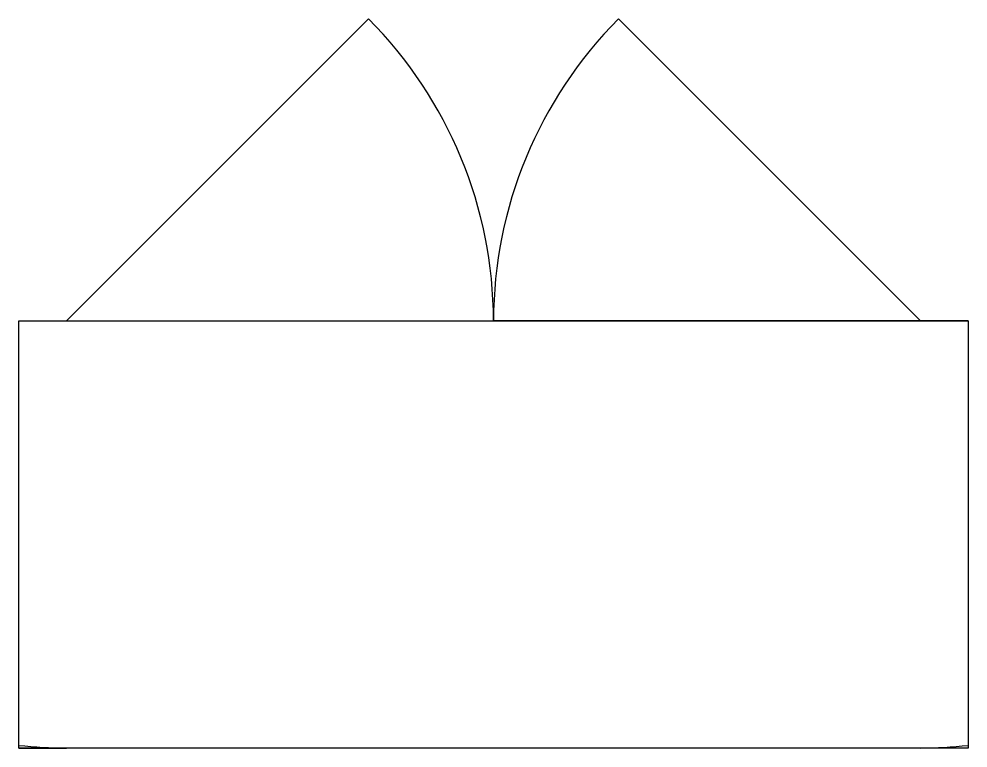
# Model space of a CAD drawing. Header units: millimetres. Extents: x -2460 to 1915, y -15 to 2310.
# Drawn here: x -816.9 to -716.9, y 1461.7 to 1538.5 of the extents above; entities that cross this region are included whole.
import ezdxf

# ---------------------------------------------------------------- set-up
doc = ezdxf.new("R2010")
doc.units = ezdxf.units.MM

msp = doc.modelspace()

# ---------------------------------------------------------------- linework, layer by layer
for p, q in [((-780.104, 1538.515), (-811.924, 1506.695)), ((-753.744, 1538.515), (-721.924, 1506.695)), ((-816.924, 1461.695), (-816.924, 1506.695)), ((-816.924, 1506.695), (-716.924, 1506.695)), ((-811.924, 1506.695), (-721.924, 1506.695)), ((-721.924, 1506.695), (-766.924, 1506.695)), ((-716.924, 1506.695), (-721.924, 1506.695)), ((-716.924, 1506.695), (-716.924, 1461.695)), ((-716.924, 1461.695), (-816.924, 1461.695)), ((-816.924, 1461.695), (-811.924, 1461.695)), ((-716.924, 1461.695), (-721.924, 1461.695))]:
    msp.add_line(p, q)
for centre, start, end in [((-811.924, 1506.695), 0, 45), ((-721.924, 1506.695), 135, 180), ((-811.924, 1506.695), 263.62063, 270), ((-721.924, 1506.695), 270, 276.37937)]:
    msp.add_arc(centre, 45, start, end)

doc.saveas('drawing.dxf')
